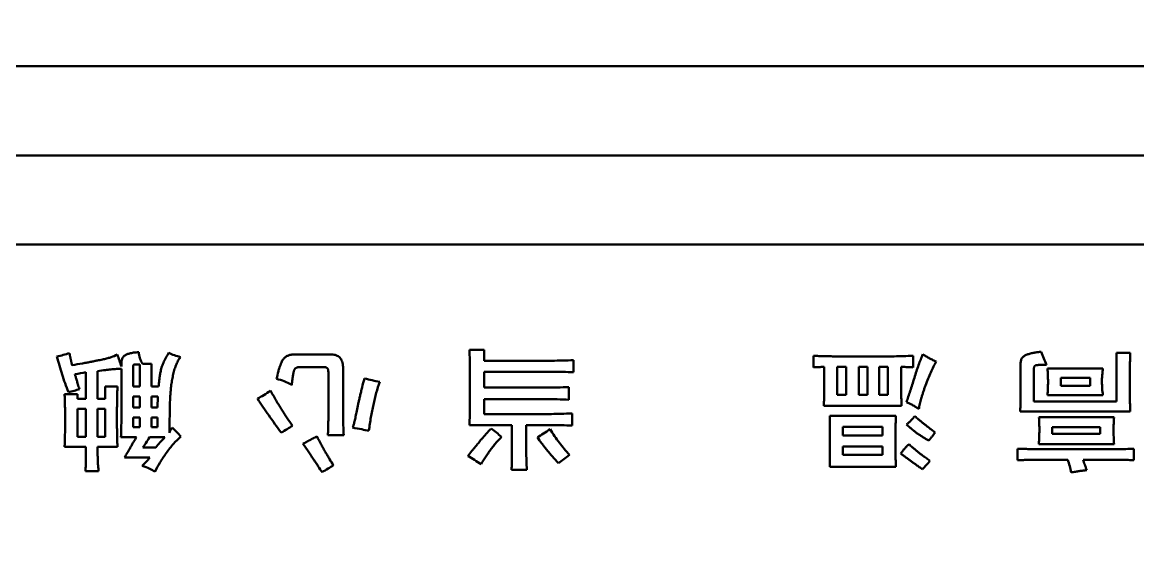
# Model space of a CAD drawing. Header units: millimetres. Extents: x 845401 to 948039, y 511594 to 550263.
# Drawn here: x 914092.44 to 914102.45, y 544582.93 to 544587.61 of the extents above; entities that cross this region are included whole.
import ezdxf

# ---------------------------------------------------------------- set-up
doc = ezdxf.new("R2010")
doc.units = ezdxf.units.MM
doc.layers.add('可见 (ISO)', color=7, linetype='Continuous', lineweight=50)

# ---------------------------------------------------------------- blocks, each defined once
blk = doc.blocks.new('A$C2A4E01FC')
at = {"layer": '可见 (ISO)', "color": 251}
for p, q in [((1751.815, 562.351), (1731.815, 562.351)), ((1732.521, 561.551), (1751.11, 561.551)), ((1732.521, 560.751), (1751.11, 560.751)), ((1738.198, 559.765), (1738.528, 559.765)), ((1739.762, 559.806), (1739.895, 559.806)), ((1739.895, 559.806), (1739.895, 559.71)), ((1742.851, 559.65), (1742.851, 559.754)), ((1743.019, 559.749), (1743.574, 559.749)), ((1743.744, 559.754), (1743.744, 559.65)), ((1745.568, 559.344), (1745.568, 559.781)), ((1745.568, 559.781), (1745.692, 559.781)), ((1736.64, 559.657), (1736.64, 559.685)), ((1736.64, 559.194), (1736.64, 559.638)), ((1736.746, 559.478), (1736.746, 559.663)), ((1736.804, 559.676), (1736.804, 559.478)), ((1736.828, 559.683), (1736.91, 559.683)), ((1736.91, 559.683), (1736.91, 559.478)), ((1738.464, 559.652), (1738.251, 559.652)), ((1738.63, 559.655), (1738.63, 559.221)), ((1739.767, 559.294), (1739.767, 559.644)), ((1739.895, 559.71), (1740.503, 559.71)), ((1740.696, 559.715), (1740.696, 559.606)), ((1743.062, 559.655), (1743.143, 559.655)), ((1743.062, 559.404), (1743.062, 559.655)), ((1743.143, 559.655), (1743.143, 559.404)), ((1743.257, 559.655), (1743.334, 559.655)), ((1743.257, 559.404), (1743.257, 559.655)), ((1743.334, 559.655), (1743.334, 559.404)), ((1743.439, 559.655), (1743.516, 559.655)), ((1743.439, 559.404), (1743.439, 559.655)), ((1743.516, 559.655), (1743.516, 559.404)), ((1744.708, 559.406), (1744.708, 559.675)), ((1744.95, 559.64), (1745.447, 559.64)), ((1736.321, 559.369), (1736.321, 559.606)), ((1736.427, 559.617), (1736.427, 559.369)), ((1738.497, 559.217), (1738.497, 559.608)), ((1740.503, 559.611), (1739.895, 559.611)), ((1739.895, 559.611), (1739.895, 559.469)), ((1744.828, 559.62), (1744.828, 559.344)), ((1745.069, 559.555), (1745.332, 559.555)), ((1745.069, 559.486), (1745.069, 559.555)), ((1745.332, 559.555), (1745.332, 559.486)), ((1736.494, 559.369), (1736.494, 559.478)), ((1736.494, 559.478), (1736.605, 559.478)), ((1736.804, 559.478), (1736.746, 559.478)), ((1736.91, 559.478), (1736.973, 559.478)), ((1739.895, 559.469), (1740.444, 559.469)), ((1740.655, 559.473), (1740.655, 559.36)), ((1745.332, 559.486), (1745.069, 559.486)), ((1736.13, 559.41), (1736.245, 559.41)), ((1736.245, 559.41), (1736.245, 559.369)), ((1736.245, 559.369), (1736.321, 559.369)), ((1736.427, 559.369), (1736.494, 559.369)), ((1736.746, 559.388), (1736.804, 559.388)), ((1736.746, 559.291), (1736.746, 559.388)), ((1736.804, 559.388), (1736.804, 559.291)), ((1736.91, 559.388), (1736.968, 559.388)), ((1736.91, 559.291), (1736.91, 559.388)), ((1736.968, 559.388), (1736.964, 559.291)), ((1740.444, 559.365), (1739.895, 559.365)), ((1739.895, 559.365), (1739.895, 559.232)), ((1743.143, 559.404), (1743.062, 559.404)), ((1743.334, 559.404), (1743.257, 559.404)), ((1743.516, 559.404), (1743.439, 559.404)), ((1744.828, 559.344), (1745.568, 559.344)), ((1745.447, 559.4), (1744.95, 559.4)), ((1736.245, 559.279), (1736.321, 559.279)), ((1736.245, 559.027), (1736.245, 559.279)), ((1736.321, 559.279), (1736.321, 559.027)), ((1736.427, 559.279), (1736.494, 559.279)), ((1736.427, 559.027), (1736.427, 559.279)), ((1736.494, 559.279), (1736.494, 559.027)), ((1736.804, 559.291), (1736.746, 559.291)), ((1736.964, 559.291), (1736.91, 559.291)), ((1739.895, 559.232), (1740.499, 559.232)), ((1740.683, 559.237), (1740.683, 559.128)), ((1743.64, 559.304), (1742.942, 559.304)), ((1745.692, 559.254), (1744.704, 559.254)), ((1736.746, 559.201), (1736.804, 559.201)), ((1736.746, 559.114), (1736.746, 559.201)), ((1736.804, 559.201), (1736.804, 559.114)), ((1736.91, 559.201), (1736.963, 559.201)), ((1736.91, 559.114), (1736.91, 559.201)), ((1736.963, 559.201), (1736.963, 559.114)), ((1737.073, 559.189), (1737.073, 559.063)), ((1740.144, 559.133), (1739.762, 559.133)), ((1740.144, 558.898), (1740.144, 559.133)), ((1740.499, 559.133), (1740.273, 559.133)), ((1740.273, 559.133), (1740.273, 558.898)), ((1742.997, 558.758), (1742.997, 559.217)), ((1742.997, 559.217), (1743.59, 559.217)), ((1744.872, 559.203), (1745.547, 559.203)), ((1736.321, 559.027), (1736.245, 559.027)), ((1736.494, 559.027), (1736.427, 559.027)), ((1736.804, 559.114), (1736.746, 559.114)), ((1736.963, 559.114), (1736.91, 559.114)), ((1738.635, 559.042), (1738.492, 559.042)), ((1743.112, 559.118), (1743.47, 559.118)), ((1743.112, 559.04), (1743.112, 559.118)), ((1743.47, 559.04), (1743.112, 559.04)), ((1743.47, 559.118), (1743.47, 559.04)), ((1744.992, 559.113), (1745.423, 559.113)), ((1744.992, 559.053), (1744.992, 559.113)), ((1745.423, 559.053), (1744.992, 559.053)), ((1745.423, 559.113), (1745.423, 559.053)), ((1736.321, 558.937), (1736.13, 558.937)), ((1736.321, 558.885), (1736.321, 558.937)), ((1736.605, 558.937), (1736.427, 558.937)), ((1736.427, 558.937), (1736.427, 558.885)), ((1736.776, 559.024), (1736.636, 559.024)), ((1736.948, 558.932), (1736.832, 558.932)), ((1736.891, 559.024), (1737.031, 559.024)), ((1743.112, 558.94), (1743.47, 558.94)), ((1743.112, 558.867), (1743.112, 558.94)), ((1743.47, 558.94), (1743.47, 558.867)), ((1745.547, 558.963), (1744.872, 558.963)), ((1736.895, 558.842), (1736.667, 558.842)), ((1743.47, 558.867), (1743.112, 558.867)), ((1744.681, 558.817), (1744.681, 558.921)), ((1744.871, 558.917), (1745.581, 558.917)), ((1745.724, 558.921), (1745.724, 558.817)), ((1740.277, 558.732), (1740.14, 558.732)), ((1743.59, 558.758), (1742.997, 558.758)), ((1745.131, 558.822), (1744.835, 558.822)), ((1745.586, 558.822), (1745.269, 558.822)), ((1736.436, 558.719), (1736.317, 558.719))]:
    blk.add_line(p, q, dxfattribs=at)
for radius in [28, 19.758]:
    blk.add_circle((1742.3, 551.351), radius, dxfattribs=at)
for centre, radius, start, end in [((1735.9, 560.537), 0.806, 281.6008, 289.8471), ((1740.497, 563.98), 4.27, 270.0807, 272.6714), ((1740.502, 555.541), 4.07, 87.265, 89.9829), ((1740.45, 564.182), 4.713, 269.9269, 272.495), ((1740.443, 554.481), 4.884, 87.5032, 89.9818), ((1733.053, 559.203), 3.587, 357.1376, 359.8597), ((1742.219, 559.224), 3.589, 180.047, 182.9131), ((1739.357, 558.24), 1.049, 48.61, 55.1494), ((1738.389, 556.503), 2.717, 57.0338, 59.9732), ((1743.182, 558.894), 2.909, 179.9108, 183.1759)]:
    blk.add_arc(centre, radius, start, end, dxfattribs=at)
for points, knots in [([(1736.164, 559.429), (1736.144, 559.481), (1736.106, 559.586), (1736.076, 559.693), (1736.062, 559.747)], [0, 0, 0, 0, 0.0001674687, 0.0003340893, 0.0003340893, 0.0003340893, 0.0003340893]), ([(1736.197, 559.669), (1736.229, 559.675), (1736.274, 559.683), (1736.332, 559.693), (1736.369, 559.7), (1736.403, 559.707), (1736.432, 559.713), (1736.457, 559.718), (1736.485, 559.724), (1736.516, 559.731), (1736.557, 559.744), (1736.585, 559.755), (1736.602, 559.765)], [0, 0, 0, 0, 0.0000963741, 0.0001384742, 0.0001763936, 0.0002105019, 0.0002404632, 0.000266414, 0.0002882226, 0.0003261092, 0.0003600835, 0.0004178635, 0.0004178635, 0.0004178635, 0.0004178635]), ([(1736.64, 559.685), (1736.64, 559.699), (1736.642, 559.714), (1736.647, 559.727), (1736.649, 559.732), (1736.652, 559.737), (1736.656, 559.742), (1736.661, 559.75), (1736.668, 559.756), (1736.676, 559.76), (1736.679, 559.762), (1736.683, 559.764), (1736.686, 559.765), (1736.69, 559.767), (1736.695, 559.769), (1736.699, 559.77), (1736.704, 559.772), (1736.709, 559.773), (1736.714, 559.774), (1736.719, 559.776), (1736.725, 559.777), (1736.731, 559.778), (1736.737, 559.78), (1736.743, 559.781), (1736.75, 559.782), (1736.765, 559.784), (1736.78, 559.786), (1736.795, 559.787)], [0, 0, 0, 0, 0.0000415288, 0.0000415288, 0.0000415288, 0.0000594589, 0.0000594589, 0.0000594589, 0.0000865363, 0.0000865363, 0.0000865363, 0.0000979707, 0.0000979707, 0.0000979707, 0.0001112376, 0.0001112376, 0.0001112376, 0.0001264567, 0.0001264567, 0.0001264567, 0.000143781, 0.000143781, 0.000143781, 0.000163006, 0.000163006, 0.000163006, 0.0002082126, 0.0002082126, 0.0002082126, 0.0002082126]), ([(1736.795, 559.787), (1736.797, 559.769), (1736.803, 559.741), (1736.817, 559.706), (1736.825, 559.69), (1736.828, 559.683)], [0, 0, 0, 0, 0.0000557195, 0.0000866129, 0.0001103763, 0.0001103763, 0.0001103763, 0.0001103763]), ([(1736.973, 559.478), (1736.975, 559.497), (1736.978, 559.528), (1736.985, 559.571), (1736.989, 559.601), (1736.995, 559.628), (1737, 559.648), (1737.008, 559.669), (1737.016, 559.691), (1737.027, 559.713), (1737.043, 559.744), (1737.057, 559.767), (1737.067, 559.783)], [0, 0, 0, 0, 0.0000573774, 0.0000918254, 0.0001300117, 0.0001504706, 0.0001716241, 0.000193888, 0.0002173311, 0.0002417015, 0.0002673674, 0.0003223125, 0.0003223125, 0.0003223125, 0.0003223125]), ([(1737.067, 559.783), (1737.082, 559.773), (1737.115, 559.757), (1737.151, 559.747), (1737.169, 559.743)], [0, 0, 0, 0, 0.0000542303, 0.0001101348, 0.0001101348, 0.0001101348, 0.0001101348]), ([(1737.169, 559.743), (1737.161, 559.731), (1737.15, 559.714), (1737.138, 559.688), (1737.129, 559.668), (1737.121, 559.647), (1737.114, 559.625), (1737.108, 559.601), (1737.101, 559.569), (1737.093, 559.529), (1737.086, 559.48), (1737.081, 559.431), (1737.075, 559.334), (1737.074, 559.254), (1737.073, 559.189)], [0, 0, 0, 0, 0.0000411486, 0.0000624466, 0.0000842322, 0.0001066472, 0.0001297516, 0.0001536001, 0.000178113, 0.0002277615, 0.0002769336, 0.0003256794, 0.0003740934, 0.0005658465, 0.0005658465, 0.0005658465, 0.0005658465]), ([(1738.033, 559.547), (1738.038, 559.57), (1738.045, 559.603), (1738.057, 559.645), (1738.066, 559.67), (1738.075, 559.692), (1738.083, 559.71), (1738.092, 559.724), (1738.102, 559.735), (1738.112, 559.743), (1738.122, 559.75), (1738.133, 559.755), (1738.145, 559.76), (1738.157, 559.763), (1738.175, 559.765), (1738.188, 559.765), (1738.198, 559.765)], [0, 0, 0, 0, 0.0000713846, 0.0001018445, 0.0001286975, 0.0001521282, 0.0001721154, 0.0001888987, 0.0002029026, 0.00021536, 0.000227661, 0.0002399607, 0.0002522533, 0.000264844, 0.000277874, 0.0003054042, 0.0003054042, 0.0003054042, 0.0003054042]), ([(1738.528, 559.765), (1738.542, 559.765), (1738.562, 559.762), (1738.586, 559.75), (1738.6, 559.738), (1738.612, 559.722), (1738.624, 559.695), (1738.628, 559.672), (1738.63, 559.655)], [0, 0, 0, 0, 0.0000414066, 0.000059972, 0.0000782611, 0.0000972923, 0.0001180783, 0.0001667353, 0.0001667353, 0.0001667353, 0.0001667353]), ([(1739.767, 559.644), (1739.767, 559.669), (1739.766, 559.723), (1739.764, 559.776), (1739.762, 559.806)], [0, 0, 0, 0, 0.0000729856, 0.0001613101, 0.0001613101, 0.0001613101, 0.0001613101]), ([(1742.851, 559.754), (1742.867, 559.753), (1742.896, 559.752), (1742.94, 559.75), (1742.98, 559.75), (1743.006, 559.75), (1743.019, 559.749)], [0, 0, 0, 0, 0.0000460571, 0.0000893558, 0.0001298853, 0.0001676631, 0.0001676631, 0.0001676631, 0.0001676631]), ([(1743.574, 559.749), (1743.602, 559.75), (1743.659, 559.75), (1743.715, 559.753), (1743.744, 559.754)], [0, 0, 0, 0, 0.0000829403, 0.000170406, 0.000170406, 0.000170406, 0.000170406]), ([(1743.684, 559.339), (1743.69, 559.355), (1743.701, 559.388), (1743.718, 559.44), (1743.736, 559.496), (1743.755, 559.555), (1743.773, 559.614), (1743.792, 559.67), (1743.811, 559.72), (1743.824, 559.752), (1743.831, 559.768)], [0, 0, 0, 0, 0.0000502827, 0.0001049619, 0.0001640977, 0.0002275855, 0.0002908491, 0.0003496569, 0.0004037178, 0.0004533962, 0.0004533962, 0.0004533962, 0.0004533962]), ([(1743.831, 559.768), (1743.841, 559.761), (1743.861, 559.748), (1743.891, 559.73), (1743.92, 559.716), (1743.94, 559.707), (1743.949, 559.703)], [0, 0, 0, 0, 0.000036929, 0.0000716374, 0.0001043636, 0.0001350618, 0.0001350618, 0.0001350618, 0.0001350618]), ([(1744.708, 559.675), (1744.708, 559.68), (1744.708, 559.691), (1744.71, 559.706), (1744.714, 559.72), (1744.72, 559.732), (1744.728, 559.743), (1744.739, 559.752), (1744.752, 559.759), (1744.771, 559.767), (1744.797, 559.774), (1744.829, 559.782), (1744.861, 559.787), (1744.882, 559.789), (1744.893, 559.79)], [0, 0, 0, 0, 0.0000163285, 0.0000314128, 0.0000454561, 0.0000586936, 0.0000720301, 0.0000856637, 0.0000999278, 0.000115563, 0.0001478529, 0.0001798268, 0.0002117605, 0.0002437484, 0.0002437484, 0.0002437484, 0.0002437484]), ([(1744.893, 559.79), (1744.9, 559.77), (1744.914, 559.73), (1744.932, 559.692), (1744.941, 559.673)], [0, 0, 0, 0, 0.0000636385, 0.0001272715, 0.0001272715, 0.0001272715, 0.0001272715]), ([(1745.692, 559.781), (1745.692, 559.774), (1745.691, 559.759), (1745.69, 559.735), (1745.69, 559.707), (1745.689, 559.675), (1745.688, 559.639), (1745.688, 559.6), (1745.688, 559.557), (1745.688, 559.527), (1745.688, 559.511)], [0, 0, 0, 0, 0.0000206293, 0.0000450318, 0.0000730267, 0.0001049695, 0.000140686, 0.0001801776, 0.0002232746, 0.0002703193, 0.0002703193, 0.0002703193, 0.0002703193]), ([(1736.64, 559.638), (1736.636, 559.638), (1736.625, 559.638), (1736.607, 559.637), (1736.583, 559.635), (1736.557, 559.633), (1736.529, 559.63), (1736.485, 559.624), (1736.451, 559.62), (1736.427, 559.617)], [0, 0, 0, 0, 0.0000120194, 0.0000324699, 0.0000556921, 0.0000817201, 0.0001105313, 0.0001421667, 0.0002138263, 0.0002138263, 0.0002138263, 0.0002138263]), ([(1736.746, 559.663), (1736.746, 559.666), (1736.747, 559.67), (1736.751, 559.674), (1736.754, 559.676), (1736.758, 559.677), (1736.763, 559.677), (1736.77, 559.677), (1736.779, 559.677), (1736.79, 559.677), (1736.798, 559.676), (1736.803, 559.676), (1736.804, 559.676)], [0, 0, 0, 0, 0.00000883637, 0.00001285503, 0.00001732075, 0.00002049487, 0.00002567055, 0.00003255833, 0.00004133919, 0.00005201746, 0.00006459434, 0.00006666197, 0.00006666197, 0.00006666197, 0.00006666197]), ([(1738.251, 559.652), (1738.244, 559.652), (1738.234, 559.653), (1738.222, 559.651), (1738.214, 559.649), (1738.208, 559.646), (1738.202, 559.642), (1738.197, 559.637), (1738.193, 559.63), (1738.189, 559.622), (1738.186, 559.612), (1738.183, 559.598), (1738.18, 559.582), (1738.177, 559.564), (1738.172, 559.534), (1738.17, 559.509), (1738.168, 559.492)], [0, 0, 0, 0, 0.0000198537, 0.0000284087, 0.0000363004, 0.0000435788, 0.000050493, 0.0000573237, 0.0000642793, 0.0000726237, 0.0000836117, 0.0000970506, 0.0001129354, 0.0001316554, 0.0001528873, 0.0002033569, 0.0002033569, 0.0002033569, 0.0002033569]), ([(1738.497, 559.608), (1738.497, 559.614), (1738.496, 559.624), (1738.493, 559.634), (1738.489, 559.641), (1738.484, 559.646), (1738.476, 559.65), (1738.469, 559.652), (1738.464, 559.652)], [0, 0, 0, 0, 0.00001906344, 0.00002698558, 0.00003394147, 0.00004045312, 0.00004702913, 0.00006151927, 0.00006151927, 0.00006151927, 0.00006151927]), ([(1742.947, 559.655), (1742.941, 559.655), (1742.929, 559.654), (1742.907, 559.653), (1742.881, 559.652), (1742.862, 559.651), (1742.851, 559.65)], [0, 0, 0, 0, 0.00001665812, 0.00003830893, 0.00006461441, 0.00009575974, 0.00009575974, 0.00009575974, 0.00009575974]), ([(1742.942, 559.304), (1742.943, 559.308), (1742.943, 559.316), (1742.943, 559.329), (1742.944, 559.343), (1742.945, 559.359), (1742.945, 559.376), (1742.945, 559.395), (1742.945, 559.415), (1742.946, 559.436), (1742.946, 559.458), (1742.946, 559.482), (1742.947, 559.508), (1742.947, 559.534), (1742.947, 559.563), (1742.947, 559.592), (1742.947, 559.623), (1742.947, 559.644), (1742.947, 559.655)], [0, 0, 0, 0, 0.0000115151, 0.0000245741, 0.0000388341, 0.0000544669, 0.0000716398, 0.0000900144, 0.000109934, 0.0001310553, 0.0001537217, 0.000177588, 0.0002029994, 0.0002297845, 0.000257943, 0.0002873034, 0.0003182085, 0.0003504872, 0.0003504872, 0.0003504872, 0.0003504872]), ([(1743.744, 559.65), (1743.733, 559.651), (1743.713, 559.652), (1743.683, 559.653), (1743.658, 559.654), (1743.642, 559.655), (1743.635, 559.655)], [0, 0, 0, 0, 0.0000332042, 0.0000625988, 0.0000878549, 0.0001093215, 0.0001093215, 0.0001093215, 0.0001093215]), ([(1743.635, 559.655), (1743.635, 559.635), (1743.635, 559.596), (1743.636, 559.541), (1743.636, 559.491), (1743.636, 559.445), (1743.637, 559.403), (1743.638, 559.366), (1743.639, 559.334), (1743.639, 559.314), (1743.64, 559.304)], [0, 0, 0, 0, 0.0000597547, 0.0001148744, 0.000165358, 0.000211549, 0.0002531083, 0.0002900357, 0.0003225001, 0.0003505076, 0.0003505076, 0.0003505076, 0.0003505076]), ([(1743.949, 559.703), (1743.941, 559.688), (1743.925, 559.656), (1743.901, 559.604), (1743.878, 559.548), (1743.859, 559.499), (1743.844, 559.458), (1743.834, 559.429), (1743.825, 559.4), (1743.817, 559.373), (1743.81, 559.347), (1743.804, 559.323), (1743.799, 559.3), (1743.797, 559.284), (1743.796, 559.277)], [0, 0, 0, 0, 0.0000522056, 0.0001086664, 0.0001693717, 0.0002343748, 0.0002672871, 0.0002985031, 0.0003284175, 0.0003566674, 0.0003833177, 0.0004085508, 0.0004323875, 0.0004548244, 0.0004548244, 0.0004548244, 0.0004548244]), ([(1744.941, 559.673), (1744.932, 559.673), (1744.915, 559.673), (1744.891, 559.672), (1744.871, 559.672), (1744.856, 559.671), (1744.846, 559.67), (1744.84, 559.667), (1744.835, 559.663), (1744.831, 559.657), (1744.829, 559.65), (1744.827, 559.641), (1744.827, 559.631), (1744.827, 559.624), (1744.828, 559.62)], [0, 0, 0, 0, 0.0000275504, 0.0000514868, 0.0000718113, 0.0000885356, 0.0000956974, 0.0001021676, 0.0001085175, 0.0001153466, 0.0001228639, 0.0001316115, 0.0001416117, 0.0001531687, 0.0001531687, 0.0001531687, 0.0001531687]), ([(1744.954, 559.52), (1744.954, 559.54), (1744.953, 559.58), (1744.951, 559.62), (1744.95, 559.64)], [0, 0, 0, 0, 0.0000589111, 0.0001203007, 0.0001203007, 0.0001203007, 0.0001203007]), ([(1745.447, 559.64), (1745.445, 559.629), (1745.443, 559.608), (1745.44, 559.577), (1745.438, 559.548), (1745.438, 559.529), (1745.438, 559.52)], [0, 0, 0, 0, 0.0000332072, 0.0000642555, 0.0000934995, 0.0001206371, 0.0001206371, 0.0001206371, 0.0001206371]), ([(1736.223, 559.59), (1736.225, 559.581), (1736.229, 559.568), (1736.235, 559.549), (1736.239, 559.533), (1736.245, 559.516), (1736.252, 559.49), (1736.259, 559.47), (1736.263, 559.456)], [0, 0, 0, 0, 0.0000267933, 0.0000422199, 0.0000588965, 0.0000770882, 0.0000966429, 0.0001398689, 0.0001398689, 0.0001398689, 0.0001398689]), ([(1738.168, 559.492), (1738.146, 559.505), (1738.103, 559.527), (1738.056, 559.542), (1738.033, 559.547)], [0, 0, 0, 0, 0.0000751912, 0.0001466404, 0.0001466404, 0.0001466404, 0.0001466404]), ([(1738.715, 559.11), (1738.718, 559.117), (1738.722, 559.13), (1738.728, 559.149), (1738.732, 559.167), (1738.737, 559.187), (1738.742, 559.21), (1738.747, 559.236), (1738.753, 559.264), (1738.759, 559.295), (1738.766, 559.327), (1738.773, 559.36), (1738.781, 559.395), (1738.79, 559.432), (1738.803, 559.484), (1738.813, 559.524), (1738.82, 559.551)], [0, 0, 0, 0, 0.0000239349, 0.0000397956, 0.0000583544, 0.0000793287, 0.0001030556, 0.0001293701, 0.0001582396, 0.0001892291, 0.0002218349, 0.0002562623, 0.0002921793, 0.000329884, 0.0003692497, 0.0004529733, 0.0004529733, 0.0004529733, 0.0004529733]), ([(1738.82, 559.551), (1738.844, 559.545), (1738.889, 559.534), (1738.935, 559.525), (1738.958, 559.521)], [0, 0, 0, 0, 0.0000734805, 0.0001410058, 0.0001410058, 0.0001410058, 0.0001410058]), ([(1736.263, 559.456), (1736.248, 559.45), (1736.215, 559.439), (1736.181, 559.432), (1736.164, 559.429)], [0, 0, 0, 0, 0.0000497926, 0.0001035725, 0.0001035725, 0.0001035725, 0.0001035725]), ([(1736.605, 559.478), (1736.604, 559.459), (1736.603, 559.429), (1736.602, 559.388), (1736.601, 559.354), (1736.601, 559.318), (1736.6, 559.266), (1736.6, 559.226), (1736.6, 559.198)], [0, 0, 0, 0, 0.000057556, 0.0000893277, 0.000123331, 0.0001592197, 0.0001973384, 0.0002795835, 0.0002795835, 0.0002795835, 0.0002795835]), ([(1737.86, 559.37), (1737.88, 559.38), (1737.92, 559.401), (1737.959, 559.428), (1737.978, 559.442)], [0, 0, 0, 0, 0.0000657038, 0.0001385347, 0.0001385347, 0.0001385347, 0.0001385347]), ([(1737.978, 559.442), (1737.995, 559.412), (1738.02, 559.367), (1738.054, 559.31), (1738.079, 559.27), (1738.103, 559.232), (1738.135, 559.184), (1738.159, 559.149), (1738.175, 559.127)], [0, 0, 0, 0, 0.00010335, 0.000152405, 0.0001995786, 0.000245114, 0.0002888765, 0.0003711355, 0.0003711355, 0.0003711355, 0.0003711355]), ([(1738.958, 559.521), (1738.947, 559.488), (1738.931, 559.438), (1738.914, 559.369), (1738.901, 559.315), (1738.889, 559.259), (1738.875, 559.182), (1738.866, 559.123), (1738.861, 559.083)], [0, 0, 0, 0, 0.0001044862, 0.0001585647, 0.000214065, 0.0002708887, 0.0003290279, 0.0004495883, 0.0004495883, 0.0004495883, 0.0004495883]), ([(1744.95, 559.4), (1744.951, 559.42), (1744.953, 559.46), (1744.954, 559.5), (1744.954, 559.52)], [0, 0, 0, 0, 0.0000596752, 0.0001203033, 0.0001203033, 0.0001203033, 0.0001203033]), ([(1745.438, 559.52), (1745.438, 559.5), (1745.439, 559.46), (1745.444, 559.42), (1745.447, 559.4)], [0, 0, 0, 0, 0.000059293, 0.0001206471, 0.0001206471, 0.0001206471, 0.0001206471]), ([(1745.688, 559.511), (1745.688, 559.495), (1745.688, 559.465), (1745.688, 559.422), (1745.688, 559.383), (1745.689, 559.349), (1745.69, 559.319), (1745.69, 559.293), (1745.691, 559.272), (1745.692, 559.26), (1745.692, 559.254)], [0, 0, 0, 0, 0.0000475625, 0.000090662, 0.000129469, 0.0001636424, 0.0001935271, 0.0002191205, 0.0002400939, 0.0002567812, 0.0002567812, 0.0002567812, 0.0002567812]), ([(1736.135, 559.176), (1736.135, 559.201), (1736.135, 559.236), (1736.134, 559.282), (1736.134, 559.313), (1736.133, 559.341), (1736.132, 559.373), (1736.131, 559.395), (1736.13, 559.41)], [0, 0, 0, 0, 0.0000741804, 0.0001074939, 0.0001378909, 0.000165888, 0.0001911387, 0.0002339443, 0.0002339443, 0.0002339443, 0.0002339443]), ([(1738.074, 559.065), (1738.036, 559.116), (1737.963, 559.217), (1737.893, 559.32), (1737.86, 559.37)], [0, 0, 0, 0, 0.0001925462, 0.0003732832, 0.0003732832, 0.0003732832, 0.0003732832]), ([(1743.796, 559.277), (1743.786, 559.283), (1743.767, 559.296), (1743.738, 559.312), (1743.711, 559.327), (1743.693, 559.335), (1743.684, 559.339)], [0, 0, 0, 0, 0.0000353024, 0.000068175, 0.0000989797, 0.0001276492, 0.0001276492, 0.0001276492, 0.0001276492]), ([(1744.704, 559.254), (1744.704, 559.266), (1744.706, 559.29), (1744.707, 559.328), (1744.708, 559.366), (1744.708, 559.393), (1744.708, 559.406)], [0, 0, 0, 0, 0.0000357665, 0.0000730539, 0.0001116992, 0.0001520535, 0.0001520535, 0.0001520535, 0.0001520535]), ([(1739.762, 559.133), (1739.764, 559.162), (1739.766, 559.216), (1739.767, 559.27), (1739.767, 559.294)], [0, 0, 0, 0, 0.0000881536, 0.0001613115, 0.0001613115, 0.0001613115, 0.0001613115]), ([(1740.499, 559.232), (1740.527, 559.233), (1740.589, 559.233), (1740.65, 559.236), (1740.683, 559.237)], [0, 0, 0, 0, 0.0000863766, 0.0001839683, 0.0001839683, 0.0001839683, 0.0001839683]), ([(1736.13, 558.937), (1736.131, 558.952), (1736.132, 558.974), (1736.133, 559.007), (1736.134, 559.035), (1736.134, 559.066), (1736.135, 559.113), (1736.135, 559.15), (1736.135, 559.176)], [0, 0, 0, 0, 0.0000428034, 0.0000683961, 0.0000967351, 0.000127989, 0.0001619875, 0.0002385678, 0.0002385678, 0.0002385678, 0.0002385678]), ([(1736.6, 559.198), (1736.6, 559.171), (1736.6, 559.131), (1736.601, 559.08), (1736.601, 559.046), (1736.602, 559.015), (1736.603, 558.979), (1736.604, 558.953), (1736.605, 558.937)], [0, 0, 0, 0, 0.0000825927, 0.0001195114, 0.0001535134, 0.0001847717, 0.0002131117, 0.0002612341, 0.0002612341, 0.0002612341, 0.0002612341]), ([(1738.175, 559.127), (1738.159, 559.117), (1738.126, 559.096), (1738.092, 559.076), (1738.074, 559.065)], [0, 0, 0, 0, 0.0000566973, 0.0001183653, 0.0001183653, 0.0001183653, 0.0001183653]), ([(1738.492, 559.042), (1738.493, 559.053), (1738.494, 559.071), (1738.495, 559.096), (1738.496, 559.117), (1738.496, 559.139), (1738.497, 559.173), (1738.497, 559.199), (1738.497, 559.217)], [0, 0, 0, 0, 0.0000340485, 0.0000534687, 0.0000744214, 0.0000970906, 0.0001214733, 0.0001748718, 0.0001748718, 0.0001748718, 0.0001748718]), ([(1740.683, 559.128), (1740.651, 559.13), (1740.59, 559.132), (1740.528, 559.133), (1740.499, 559.133)], [0, 0, 0, 0, 0.0000951836, 0.0001839665, 0.0001839665, 0.0001839665, 0.0001839665]), ([(1743.59, 559.217), (1743.589, 559.209), (1743.589, 559.194), (1743.588, 559.17), (1743.587, 559.144), (1743.586, 559.117), (1743.586, 559.089), (1743.585, 559.06), (1743.585, 559.029), (1743.585, 559.007), (1743.585, 558.997)], [0, 0, 0, 0, 0.0000226883, 0.0000469203, 0.0000723417, 0.0000993079, 0.000127472, 0.000157007, 0.0001880872, 0.0002203674, 0.0002203674, 0.0002203674, 0.0002203674]), ([(1743.684, 559.138), (1743.691, 559.144), (1743.704, 559.154), (1743.722, 559.172), (1743.741, 559.192), (1743.752, 559.205), (1743.758, 559.213)], [0, 0, 0, 0, 0.000024966, 0.0000507065, 0.0000774175, 0.0001049337, 0.0001049337, 0.0001049337, 0.0001049337]), ([(1743.886, 558.995), (1743.878, 558.999), (1743.861, 559.007), (1743.837, 559.021), (1743.812, 559.037), (1743.787, 559.054), (1743.761, 559.072), (1743.736, 559.093), (1743.71, 559.115), (1743.693, 559.13), (1743.684, 559.138)], [0, 0, 0, 0, 0.000027313, 0.0000555072, 0.0000846388, 0.0001149973, 0.0001465298, 0.0001792429, 0.000213202, 0.0002483066, 0.0002483066, 0.0002483066, 0.0002483066]), ([(1743.758, 559.213), (1743.764, 559.208), (1743.775, 559.198), (1743.793, 559.183), (1743.813, 559.166), (1743.834, 559.149), (1743.858, 559.13), (1743.884, 559.11), (1743.911, 559.089), (1743.93, 559.074), (1743.94, 559.066)], [0, 0, 0, 0, 0.0000213052, 0.000044828, 0.0000705491, 0.0000986249, 0.0001289258, 0.0001614536, 0.0001962098, 0.0002333004, 0.0002333004, 0.0002333004, 0.0002333004]), ([(1744.877, 559.088), (1744.877, 559.097), (1744.876, 559.115), (1744.876, 559.144), (1744.874, 559.173), (1744.873, 559.193), (1744.872, 559.203)], [0, 0, 0, 0, 0.0000273035, 0.000055648, 0.0000852135, 0.0001158466, 0.0001158466, 0.0001158466, 0.0001158466]), ([(1745.547, 559.203), (1745.545, 559.185), (1745.543, 559.146), (1745.542, 559.108), (1745.542, 559.088)], [0, 0, 0, 0, 0.0000559145, 0.0001158567, 0.0001158567, 0.0001158567, 0.0001158567]), ([(1737.173, 559.029), (1737.15, 559.009), (1737.116, 558.975), (1737.073, 558.924), (1737.041, 558.881), (1737.012, 558.837), (1736.976, 558.782), (1736.954, 558.741), (1736.94, 558.714)], [0, 0, 0, 0, 0.0000931622, 0.0001442242, 0.0001986774, 0.0002530119, 0.0003034566, 0.0003931544, 0.0003931544, 0.0003931544, 0.0003931544]), ([(1737.073, 559.063), (1737.074, 559.071), (1737.079, 559.089), (1737.092, 559.103), (1737.099, 559.109)], [0, 0, 0, 0, 0.00002397968, 0.00005482141, 0.00005482141, 0.00005482141, 0.00005482141]), ([(1737.099, 559.109), (1737.112, 559.097), (1737.137, 559.071), (1737.161, 559.044), (1737.173, 559.029)], [0, 0, 0, 0, 0.0000522239, 0.0001090078, 0.0001090078, 0.0001090078, 0.0001090078]), ([(1738.394, 559.032), (1738.407, 559.007), (1738.426, 558.971), (1738.452, 558.923), (1738.471, 558.89), (1738.489, 558.858), (1738.513, 558.819), (1738.531, 558.79), (1738.544, 558.772)], [0, 0, 0, 0, 0.0000839561, 0.0001235362, 0.000161833, 0.0001986189, 0.0002339002, 0.0003001635, 0.0003001635, 0.0003001635, 0.0003001635]), ([(1738.861, 559.083), (1738.839, 559.086), (1738.791, 559.096), (1738.742, 559.105), (1738.715, 559.11)], [0, 0, 0, 0, 0.0000647347, 0.0001477466, 0.0001477466, 0.0001477466, 0.0001477466]), ([(1739.749, 558.855), (1739.761, 558.871), (1739.78, 558.894), (1739.805, 558.926), (1739.822, 558.947), (1739.837, 558.965), (1739.849, 558.98), (1739.864, 558.997), (1739.879, 559.015), (1739.896, 559.034), (1739.922, 559.063), (1739.942, 559.085), (1739.956, 559.1)], [0, 0, 0, 0, 0.0000582412, 0.0000896409, 0.0001223812, 0.0001400791, 0.0001599521, 0.0001816293, 0.0002054857, 0.0002312801, 0.0002591271, 0.0003208707, 0.0003208707, 0.0003208707, 0.0003208707]), ([(1740.05, 559.026), (1740.034, 559.01), (1740.01, 558.984), (1739.98, 558.948), (1739.957, 558.918), (1739.935, 558.887), (1739.904, 558.842), (1739.882, 558.807), (1739.867, 558.783)], [0, 0, 0, 0, 0.0000686498, 0.0001048663, 0.0001422889, 0.0001810163, 0.0002210067, 0.0003051561, 0.0003051561, 0.0003051561, 0.0003051561]), ([(1740.372, 559.023), (1740.39, 559.034), (1740.428, 559.058), (1740.466, 559.083), (1740.486, 559.096)], [0, 0, 0, 0, 0.0000641236, 0.0001352808, 0.0001352808, 0.0001352808, 0.0001352808]), ([(1740.486, 559.096), (1740.512, 559.054), (1740.567, 558.975), (1740.628, 558.9), (1740.66, 558.865)], [0, 0, 0, 0, 0.0001475606, 0.0002896462, 0.0002896462, 0.0002896462, 0.0002896462]), ([(1743.94, 559.066), (1743.936, 559.062), (1743.928, 559.051), (1743.916, 559.034), (1743.901, 559.015), (1743.891, 559.002), (1743.886, 558.995)], [0, 0, 0, 0, 0.00001823715, 0.00003932265, 0.000063121, 0.00008973528, 0.00008973528, 0.00008973528, 0.00008973528]), ([(1744.872, 558.963), (1744.873, 558.984), (1744.876, 559.026), (1744.876, 559.067), (1744.877, 559.088)], [0, 0, 0, 0, 0.0000641425, 0.0001247705, 0.0001247705, 0.0001247705, 0.0001247705]), ([(1745.542, 559.088), (1745.542, 559.067), (1745.543, 559.025), (1745.545, 558.984), (1745.547, 558.963)], [0, 0, 0, 0, 0.0000625169, 0.0001247737, 0.0001247737, 0.0001247737, 0.0001247737]), ([(1736.667, 558.842), (1736.676, 558.855), (1736.69, 558.877), (1736.707, 558.908), (1736.722, 558.934), (1736.736, 558.96), (1736.754, 558.99), (1736.767, 559.011), (1736.776, 559.024)], [0, 0, 0, 0, 0.0000487293, 0.00007679, 0.0001073667, 0.0001376431, 0.0001653446, 0.0002122978, 0.0002122978, 0.0002122978, 0.0002122978]), ([(1736.832, 558.932), (1736.842, 558.945), (1736.863, 558.975), (1736.881, 559.006), (1736.891, 559.024)], [0, 0, 0, 0, 0.0000485855, 0.0001091214, 0.0001091214, 0.0001091214, 0.0001091214]), ([(1737.031, 559.024), (1737.016, 559.008), (1736.986, 558.979), (1736.96, 558.947), (1736.948, 558.932)], [0, 0, 0, 0, 0.0000657053, 0.0001239839, 0.0001239839, 0.0001239839, 0.0001239839]), ([(1738.441, 558.71), (1738.43, 558.727), (1738.412, 558.754), (1738.387, 558.792), (1738.366, 558.822), (1738.344, 558.855), (1738.312, 558.903), (1738.287, 558.94), (1738.269, 558.965)], [0, 0, 0, 0, 0.0000623917, 0.000097206, 0.000134307, 0.0001740268, 0.0002160351, 0.0003072946, 0.0003072946, 0.0003072946, 0.0003072946]), ([(1740.562, 558.792), (1740.543, 558.811), (1740.516, 558.841), (1740.481, 558.881), (1740.457, 558.91), (1740.434, 558.939), (1740.405, 558.976), (1740.385, 559.004), (1740.372, 559.023)], [0, 0, 0, 0, 0.0000813143, 0.000120375, 0.0001584117, 0.0001951795, 0.0002310395, 0.0002997125, 0.0002997125, 0.0002997125, 0.0002997125]), ([(1743.585, 558.997), (1743.585, 558.975), (1743.585, 558.934), (1743.586, 558.872), (1743.587, 558.814), (1743.589, 558.777), (1743.59, 558.758)], [0, 0, 0, 0, 0.0000640494, 0.0001251849, 0.0001834114, 0.0002385694, 0.0002385694, 0.0002385694, 0.0002385694]), ([(1743.634, 558.877), (1743.639, 558.885), (1743.649, 558.9), (1743.666, 558.921), (1743.686, 558.942), (1743.7, 558.955), (1743.707, 558.962)], [0, 0, 0, 0, 0.0000265125, 0.0000538468, 0.0000823914, 0.0001120008, 0.0001120008, 0.0001120008, 0.0001120008]), ([(1743.707, 558.962), (1743.712, 558.957), (1743.722, 558.947), (1743.739, 558.932), (1743.759, 558.916), (1743.781, 558.897), (1743.805, 558.878), (1743.833, 558.857), (1743.863, 558.835), (1743.884, 558.82), (1743.895, 558.812)], [0, 0, 0, 0, 0.0000200296, 0.0000428796, 0.0000685719, 0.0000972304, 0.0001286489, 0.0001630486, 0.0002004675, 0.0002406357, 0.0002406357, 0.0002406357, 0.0002406357]), ([(1736.317, 558.719), (1736.318, 558.729), (1736.319, 558.746), (1736.32, 558.768), (1736.32, 558.788), (1736.321, 558.81), (1736.321, 558.842), (1736.322, 558.867), (1736.321, 558.885)], [0, 0, 0, 0, 0.0000309625, 0.0000490101, 0.0000689325, 0.0000903995, 0.0001137515, 0.000165775, 0.000165775, 0.000165775, 0.000165775]), ([(1736.427, 558.885), (1736.427, 558.868), (1736.427, 558.844), (1736.428, 558.813), (1736.429, 558.792), (1736.431, 558.772), (1736.433, 558.748), (1736.435, 558.73), (1736.436, 558.719)], [0, 0, 0, 0, 0.0000492786, 0.0000719523, 0.000093267, 0.0001134018, 0.0001321799, 0.000166064, 0.000166064, 0.000166064, 0.000166064]), ([(1736.827, 558.768), (1736.839, 558.779), (1736.851, 558.79), (1736.874, 558.815), (1736.885, 558.828), (1736.895, 558.842)], [0, 0, 0, 0, 0.00500677, 0.00500677, 0.01007966, 0.01007966, 0.01007966, 0.01007966]), ([(1740.14, 558.732), (1740.141, 558.744), (1740.142, 558.761), (1740.143, 558.785), (1740.143, 558.805), (1740.144, 558.826), (1740.144, 558.858), (1740.145, 558.882), (1740.144, 558.898)], [0, 0, 0, 0, 0.0000335342, 0.0000522683, 0.0000721913, 0.0000936589, 0.0001163249, 0.0001657747, 0.0001657747, 0.0001657747, 0.0001657747]), ([(1740.66, 558.865), (1740.642, 558.852), (1740.61, 558.828), (1740.577, 558.804), (1740.562, 558.792)], [0, 0, 0, 0, 0.0000633996, 0.0001218504, 0.0001218504, 0.0001218504, 0.0001218504]), ([(1743.829, 558.736), (1743.819, 558.742), (1743.8, 558.756), (1743.771, 558.776), (1743.745, 558.795), (1743.719, 558.813), (1743.696, 558.83), (1743.674, 558.847), (1743.653, 558.862), (1743.64, 558.872), (1743.634, 558.877)], [0, 0, 0, 0, 0.0000362939, 0.0000709271, 0.0001035633, 0.0001346827, 0.0001639088, 0.00019152, 0.0002172433, 0.0002412189, 0.0002412189, 0.0002412189, 0.0002412189]), ([(1744.681, 558.921), (1744.696, 558.921), (1744.727, 558.919), (1744.774, 558.918), (1744.822, 558.917), (1744.855, 558.917), (1744.871, 558.917)], [0, 0, 0, 0, 0.0000458906, 0.0000927853, 0.0001410411, 0.0001904924, 0.0001904924, 0.0001904924, 0.0001904924]), ([(1745.581, 558.917), (1745.605, 558.917), (1745.653, 558.917), (1745.7, 558.92), (1745.724, 558.921)], [0, 0, 0, 0, 0.0000712729, 0.0001429613, 0.0001429613, 0.0001429613, 0.0001429613]), ([(1736.94, 558.714), (1736.926, 558.725), (1736.889, 558.745), (1736.85, 558.76), (1736.827, 558.768)], [0, 0, 0, 0, 0.0000530615, 0.0001255769, 0.0001255769, 0.0001255769, 0.0001255769]), ([(1738.544, 558.772), (1738.527, 558.762), (1738.493, 558.741), (1738.459, 558.721), (1738.441, 558.71)], [0, 0, 0, 0, 0.0000570447, 0.0001198876, 0.0001198876, 0.0001198876, 0.0001198876]), ([(1743.895, 558.812), (1743.883, 558.798), (1743.862, 558.773), (1743.84, 558.748), (1743.829, 558.736)], [0, 0, 0, 0, 0.0000520194, 0.0001004632, 0.0001004632, 0.0001004632, 0.0001004632]), ([(1744.835, 558.822), (1744.824, 558.822), (1744.8, 558.822), (1744.763, 558.821), (1744.723, 558.819), (1744.695, 558.818), (1744.681, 558.817)], [0, 0, 0, 0, 0.0000341724, 0.0000712721, 0.000111133, 0.0001541025, 0.0001541025, 0.0001541025, 0.0001541025]), ([(1745.162, 558.708), (1745.158, 558.727), (1745.149, 558.765), (1745.137, 558.803), (1745.131, 558.822)], [0, 0, 0, 0, 0.0000578514, 0.000117987, 0.000117987, 0.000117987, 0.000117987]), ([(1745.301, 558.728), (1745.29, 558.727), (1745.268, 558.725), (1745.234, 558.72), (1745.199, 558.715), (1745.175, 558.71), (1745.162, 558.708)], [0, 0, 0, 0, 0.0000324641, 0.0000665849, 0.0001025258, 0.0001401853, 0.0001401853, 0.0001401853, 0.0001401853]), ([(1745.269, 558.822), (1745.271, 558.815), (1745.276, 558.8), (1745.284, 558.778), (1745.292, 558.753), (1745.298, 558.737), (1745.301, 558.728)], [0, 0, 0, 0, 0.0000218827, 0.00004582926, 0.00007156738, 0.00009920835, 0.00009920835, 0.00009920835, 0.00009920835]), ([(1745.724, 558.817), (1745.701, 558.819), (1745.655, 558.821), (1745.609, 558.822), (1745.586, 558.822)], [0, 0, 0, 0, 0.000069793, 0.00013849, 0.00013849, 0.00013849, 0.00013849])]:
    blk.add_open_spline(points, degree=3, knots=knots, dxfattribs=at)
for points, degree in [([(1736.174, 559.778), (1736.185, 559.724), (1736.197, 559.669)], 2), ([(1736.602, 559.765), (1736.617, 559.729), (1736.629, 559.693), (1736.64, 559.657)], 3), ([(1736.321, 559.606), (1736.289, 559.6), (1736.256, 559.594), (1736.223, 559.59)], 3), ([(1738.269, 558.965), (1738.332, 558.997), (1738.394, 559.032)], 2)]:
    blk.add_open_spline(points, degree=degree, dxfattribs=at)

msp = doc.modelspace()

# ---------------------------------------------------------------- block references
msp.add_blockref('A$C2A4E01FC', (912356.693, 544024.865))

doc.saveas('drawing.dxf')
